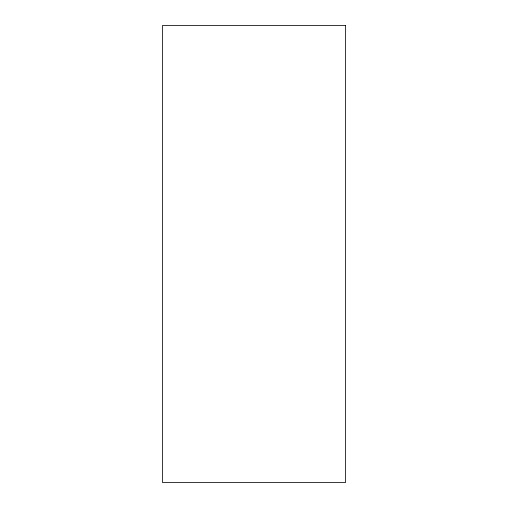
<?xml version="1.0" encoding="UTF-8"?>
<svg xmlns="http://www.w3.org/2000/svg" width="508" height="508" viewBox="0 0 508 508"><rect width="100%" height="100%" fill="white"/><g stroke="black" fill="none" stroke-linecap="round" stroke-linejoin="round"><path stroke-width="0.76" d="M345.44 25.4L162.56 25.4L162.56 482.6L345.44 482.6L345.44 25.4"/></g></svg>
